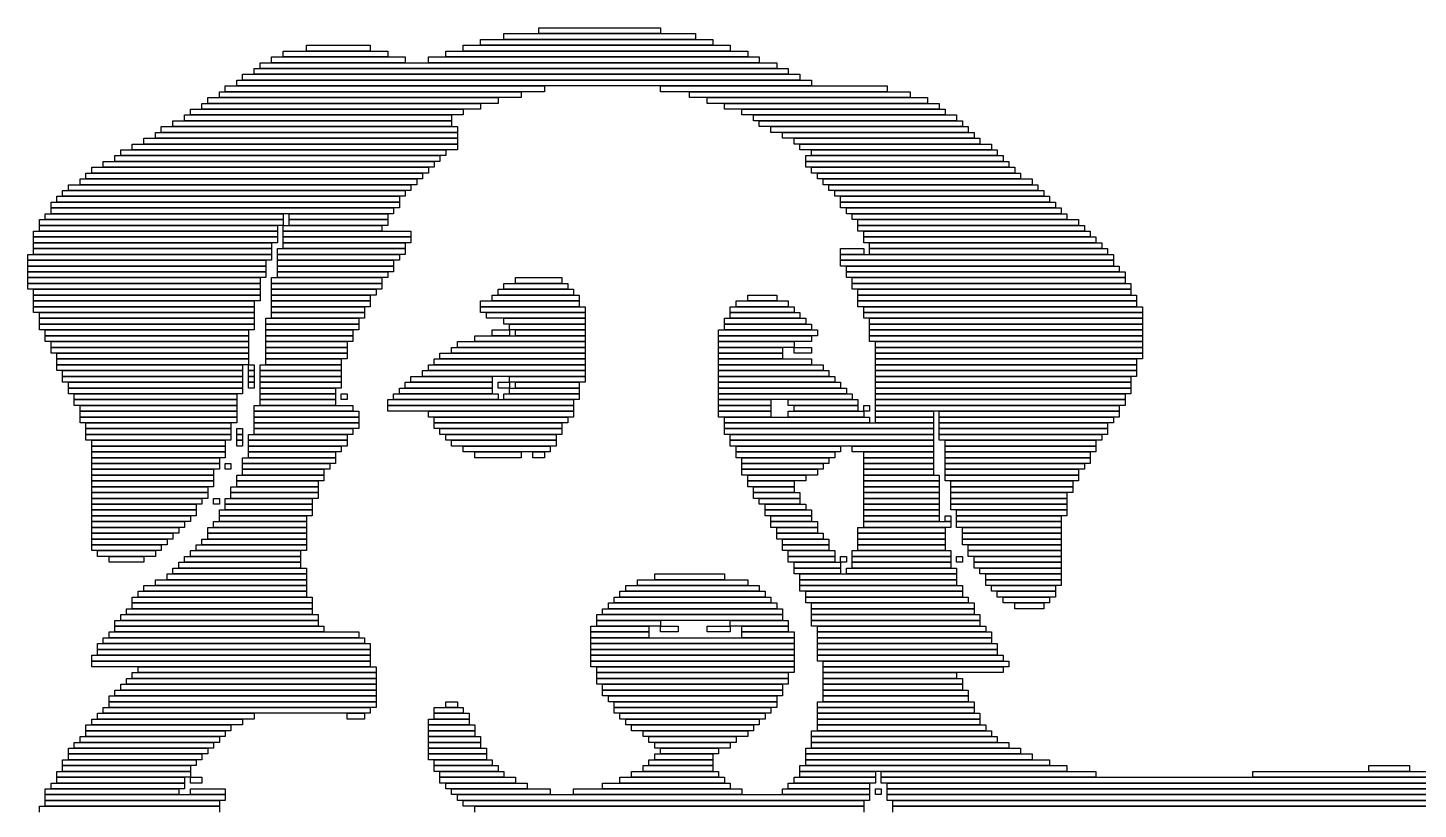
# Model space of a CAD drawing. Extents: x 299 to 725, y 354 to 671.
# Drawn here: x 343 to 582.5, y 536.5 to 671 of the extents above; entities that cross this region are included whole.
import ezdxf

# ---------------------------------------------------------------- set-up
doc = ezdxf.new("R2010")
doc.units = 0

msp = doc.modelspace()

# ---------------------------------------------------------------- linework, layer by layer
for p, q in [((431, 671), (452, 671)), ((431, 670), (431, 671)), ((452, 671), (452, 670)), ((421, 669), (461, 669)), ((421, 668), (421, 669)), ((425, 670), (458, 670)), ((425, 669), (425, 670)), ((458, 669), (425, 669)), ((452, 670), (431, 670)), ((458, 670), (458, 669)), ((461, 669), (461, 668)), ((385, 666), (408, 666)), ((385, 665), (385, 666)), ((387, 667), (405, 667)), ((387, 666), (387, 667)), ((405, 666), (387, 666)), ((391, 668), (402, 668)), ((391, 667), (391, 668)), ((402, 667), (391, 667)), ((402, 668), (402, 667)), ((405, 667), (405, 666)), ((408, 666), (408, 665)), ((412, 666), (469, 666)), ((412, 665), (412, 666)), ((415, 667), (467, 667)), ((415, 666), (415, 667)), ((467, 666), (415, 666)), ((418, 668), (464, 668)), ((418, 667), (418, 668)), ((464, 667), (418, 667)), ((461, 668), (421, 668)), ((464, 668), (464, 667)), ((467, 667), (467, 666)), ((469, 666), (469, 665)), ((382, 664), (474, 664)), ((382, 663), (382, 664)), ((383, 665), (472, 665)), ((383, 664), (383, 665)), ((472, 664), (383, 664)), ((408, 665), (385, 665)), ((469, 665), (412, 665)), ((472, 665), (472, 664)), ((474, 664), (474, 663)), ((379, 662), (478, 662)), ((379, 661), (379, 662)), ((380, 663), (476, 663)), ((380, 662), (380, 663)), ((476, 662), (380, 662)), ((474, 663), (382, 663)), ((476, 663), (476, 662)), ((478, 662), (478, 661)), ((374, 659), (424, 659)), ((374, 658), (374, 659)), ((376, 660), (428, 660)), ((376, 659), (376, 660)), ((428, 659), (376, 659)), ((377, 661), (432, 661)), ((377, 660), (377, 661)), ((432, 660), (377, 660)), ((478, 661), (379, 661)), ((424, 659), (424, 658)), ((428, 660), (428, 659)), ((432, 661), (432, 660)), ((452, 661), (491, 661)), ((452, 660), (452, 661)), ((491, 660), (452, 660)), ((457, 660), (495, 660)), ((457, 659), (457, 660)), ((495, 659), (457, 659)), ((460, 659), (498, 659)), ((460, 658), (460, 659)), ((491, 661), (491, 660)), ((495, 660), (495, 659)), ((498, 659), (498, 658)), ((371, 657), (418, 657)), ((371, 656), (371, 657)), ((373, 658), (421, 658)), ((373, 657), (373, 658)), ((421, 657), (373, 657)), ((424, 658), (374, 658)), ((418, 657), (418, 656)), ((421, 658), (421, 657)), ((498, 658), (460, 658)), ((463, 658), (500, 658)), ((463, 657), (463, 658)), ((500, 657), (463, 657)), ((466, 657), (501, 657)), ((466, 656), (466, 657)), ((500, 658), (500, 657)), ((501, 657), (501, 656)), ((366, 654), (417, 654)), ((366, 653), (366, 654)), ((368, 655), (416, 655)), ((368, 654), (368, 655)), ((416, 654), (368, 654)), ((370, 656), (416, 656)), ((370, 655), (370, 656)), ((416, 655), (370, 655)), ((418, 656), (371, 656)), ((416, 656), (416, 655)), ((416, 655), (416, 654)), ((417, 654), (417, 653)), ((501, 656), (466, 656)), ((468, 656), (503, 656)), ((468, 655), (468, 656)), ((503, 655), (468, 655)), ((469, 655), (504, 655)), ((469, 654), (469, 655)), ((504, 654), (469, 654)), ((471, 654), (505, 654)), ((471, 653), (471, 654)), ((503, 656), (503, 655)), ((504, 655), (504, 654)), ((505, 654), (505, 653)), ((363, 652), (417, 652)), ((363, 651), (363, 652)), ((365, 653), (417, 653)), ((365, 652), (365, 653)), ((417, 652), (365, 652)), ((417, 653), (366, 653)), ((417, 653), (417, 652)), ((417, 652), (417, 651)), ((505, 653), (471, 653)), ((473, 653), (506, 653)), ((473, 652), (473, 653)), ((506, 652), (473, 652)), ((475, 652), (507, 652)), ((475, 651), (475, 652)), ((506, 653), (506, 652)), ((507, 652), (507, 651)), ((359, 650), (415, 650)), ((359, 649), (359, 650)), ((361, 651), (417, 651)), ((361, 650), (361, 651)), ((417, 650), (361, 650)), ((417, 651), (363, 651)), ((415, 650), (415, 649)), ((417, 651), (417, 650)), ((507, 651), (475, 651)), ((476, 651), (509, 651)), ((476, 650), (476, 651)), ((509, 650), (476, 650)), ((478, 650), (510, 650)), ((478, 649), (478, 650)), ((509, 651), (509, 650)), ((510, 650), (510, 649)), ((354, 647), (412, 647)), ((354, 646), (354, 647)), ((356, 648), (413, 648)), ((356, 647), (356, 648)), ((413, 647), (356, 647)), ((358, 649), (414, 649)), ((358, 648), (358, 649)), ((414, 648), (358, 648)), ((415, 649), (359, 649)), ((412, 647), (412, 646)), ((413, 648), (413, 647)), ((414, 649), (414, 648)), ((477, 649), (511, 649)), ((477, 648), (477, 649)), ((511, 648), (477, 648)), ((477, 648), (512, 648)), ((477, 647), (477, 648)), ((512, 647), (477, 647)), ((510, 649), (478, 649)), ((478, 647), (513, 647)), ((478, 646), (478, 647)), ((511, 649), (511, 648)), ((512, 648), (512, 647)), ((513, 647), (513, 646)), ((352, 645), (410, 645)), ((352, 644), (352, 645)), ((353, 646), (411, 646)), ((353, 645), (353, 646)), ((411, 645), (353, 645)), ((412, 646), (354, 646)), ((410, 645), (410, 644)), ((411, 646), (411, 645)), ((513, 646), (478, 646)), ((479, 646), (514, 646)), ((479, 645), (479, 646)), ((514, 645), (479, 645)), ((480, 645), (516, 645)), ((480, 644), (480, 645)), ((514, 646), (514, 645)), ((516, 645), (516, 644)), ((348, 642), (407, 642)), ((348, 641), (348, 642)), ((349, 643), (408, 643)), ((349, 642), (349, 643)), ((408, 642), (349, 642)), ((350, 644), (409, 644)), ((350, 643), (350, 644)), ((409, 643), (350, 643)), ((410, 644), (352, 644)), ((407, 642), (407, 641)), ((408, 643), (408, 642)), ((409, 644), (409, 643)), ((516, 644), (480, 644)), ((481, 644), (517, 644)), ((481, 643), (481, 644)), ((517, 643), (481, 643)), ((482, 643), (518, 643)), ((482, 642), (482, 643)), ((518, 642), (482, 642)), ((483, 642), (519, 642)), ((483, 641), (483, 642)), ((517, 644), (517, 643)), ((518, 643), (518, 642)), ((519, 642), (519, 641)), ((347, 641), (407, 641)), ((347, 640), (347, 641)), ((407, 640), (347, 640)), ((347, 640), (406, 640)), ((347, 639), (347, 640)), ((407, 641), (348, 641)), ((406, 640), (406, 639)), ((407, 641), (407, 640)), ((519, 641), (483, 641)), ((483, 641), (520, 641)), ((483, 640), (483, 641)), ((520, 640), (483, 640)), ((484, 640), (521, 640)), ((484, 639), (484, 640)), ((520, 641), (520, 640)), ((521, 640), (521, 639)), ((345, 638), (387, 638)), ((345, 637), (345, 638)), ((346, 639), (387, 639)), ((346, 638), (346, 639)), ((387, 638), (346, 638)), ((406, 639), (347, 639)), ((387, 639), (387, 638)), ((387, 638), (387, 637)), ((388, 639), (405, 639)), ((388, 638), (388, 639)), ((405, 638), (388, 638)), ((388, 638), (405, 638)), ((388, 637), (388, 638)), ((405, 639), (405, 638)), ((405, 638), (405, 637)), ((521, 639), (484, 639)), ((485, 639), (522, 639)), ((485, 638), (485, 639)), ((522, 638), (485, 638)), ((486, 638), (524, 638)), ((486, 637), (486, 638)), ((522, 639), (522, 638)), ((524, 638), (524, 637)), ((344, 636), (386, 636)), ((344, 635), (344, 636)), ((386, 635), (344, 635)), ((344, 635), (386, 635)), ((344, 634), (344, 635)), ((387, 637), (345, 637)), ((345, 637), (386, 637)), ((345, 636), (345, 637)), ((386, 636), (345, 636)), ((386, 637), (386, 636)), ((386, 636), (386, 635)), ((386, 635), (386, 634)), ((387, 637), (404, 637)), ((387, 636), (387, 637)), ((404, 636), (387, 636)), ((387, 636), (409, 636)), ((387, 635), (387, 636)), ((409, 635), (387, 635)), ((387, 635), (409, 635)), ((387, 634), (387, 635)), ((405, 637), (388, 637)), ((404, 637), (404, 636)), ((409, 636), (409, 635)), ((409, 635), (409, 634)), ((524, 637), (486, 637)), ((486, 637), (525, 637)), ((486, 636), (486, 637)), ((525, 636), (486, 636)), ((487, 636), (526, 636)), ((487, 635), (487, 636)), ((526, 635), (487, 635)), ((487, 635), (527, 635)), ((487, 634), (487, 635)), ((525, 637), (525, 636)), ((526, 636), (526, 635)), ((527, 635), (527, 634)), ((386, 634), (344, 634)), ((344, 634), (385, 634)), ((344, 633), (344, 634)), ((385, 633), (344, 633)), ((344, 633), (385, 633)), ((344, 632), (344, 633)), ((385, 634), (385, 633)), ((385, 633), (385, 632)), ((386, 633), (408, 633)), ((386, 632), (386, 633)), ((409, 634), (387, 634)), ((387, 634), (408, 634)), ((387, 633), (387, 634)), ((408, 633), (387, 633)), ((408, 634), (408, 633)), ((408, 633), (408, 632)), ((483, 633), (487, 633)), ((483, 632), (483, 633)), ((527, 634), (487, 634)), ((487, 633), (487, 632)), ((488, 634), (528, 634)), ((488, 633), (488, 634)), ((528, 633), (488, 633)), ((488, 633), (529, 633)), ((488, 632), (488, 633)), ((528, 634), (528, 633)), ((529, 633), (529, 632)), ((343, 632), (385, 632)), ((343, 631), (343, 632)), ((385, 631), (343, 631)), ((343, 631), (384, 631)), ((343, 630), (343, 631)), ((384, 630), (343, 630)), ((343, 630), (384, 630)), ((343, 629), (343, 630)), ((385, 632), (344, 632)), ((384, 631), (384, 630)), ((384, 630), (384, 629)), ((385, 632), (385, 631)), ((408, 632), (386, 632)), ((386, 632), (407, 632)), ((386, 631), (386, 632)), ((407, 631), (386, 631)), ((386, 631), (406, 631)), ((386, 630), (386, 631)), ((406, 630), (386, 630)), ((386, 630), (406, 630)), ((386, 629), (386, 630)), ((406, 631), (406, 630)), ((406, 630), (406, 629)), ((407, 632), (407, 631)), ((487, 632), (483, 632)), ((483, 632), (530, 632)), ((483, 631), (483, 632)), ((530, 631), (483, 631)), ((483, 631), (530, 631)), ((483, 630), (483, 631)), ((530, 630), (483, 630)), ((484, 630), (531, 630)), ((484, 629), (484, 630)), ((529, 632), (488, 632)), ((530, 632), (530, 631)), ((530, 631), (530, 630)), ((531, 630), (531, 629)), ((384, 629), (343, 629)), ((343, 629), (384, 629)), ((343, 628), (343, 629)), ((384, 628), (343, 628)), ((343, 628), (383, 628)), ((343, 627), (343, 628)), ((383, 628), (383, 627)), ((384, 629), (384, 628)), ((385, 628), (404, 628)), ((385, 627), (385, 628)), ((406, 629), (386, 629)), ((386, 629), (405, 629)), ((386, 628), (386, 629)), ((405, 628), (386, 628)), ((404, 628), (404, 627)), ((405, 629), (405, 628)), ((427, 628), (435, 628)), ((427, 627), (427, 628)), ((435, 628), (435, 627)), ((531, 629), (484, 629)), ((484, 629), (532, 629)), ((484, 628), (484, 629)), ((532, 628), (484, 628)), ((485, 628), (532, 628)), ((485, 627), (485, 628)), ((532, 629), (532, 628)), ((532, 628), (532, 627)), ((383, 627), (343, 627)), ((343, 627), (383, 627)), ((343, 626), (343, 627)), ((383, 626), (343, 626)), ((344, 626), (383, 626)), ((344, 625), (344, 626)), ((383, 627), (383, 626)), ((383, 626), (383, 625)), ((404, 627), (385, 627)), ((385, 627), (404, 627)), ((385, 626), (385, 627)), ((404, 626), (385, 626)), ((385, 626), (403, 626)), ((385, 625), (385, 626)), ((403, 626), (403, 625)), ((404, 627), (404, 626)), ((424, 626), (437, 626)), ((424, 625), (424, 626)), ((425, 627), (436, 627)), ((425, 626), (425, 627)), ((436, 626), (425, 626)), ((435, 627), (427, 627)), ((436, 627), (436, 626)), ((437, 626), (437, 625)), ((532, 627), (485, 627)), ((485, 627), (533, 627)), ((485, 626), (485, 627)), ((533, 626), (485, 626)), ((486, 626), (533, 626)), ((486, 625), (486, 626)), ((533, 627), (533, 626)), ((533, 626), (533, 625)), ((383, 625), (344, 625)), ((344, 625), (383, 625)), ((344, 624), (344, 625)), ((383, 624), (344, 624)), ((344, 624), (382, 624)), ((344, 623), (344, 624)), ((382, 623), (344, 623)), ((344, 623), (382, 623)), ((344, 622), (344, 623)), ((382, 624), (382, 623)), ((382, 623), (382, 622)), ((383, 625), (383, 624)), ((403, 625), (385, 625)), ((385, 625), (402, 625)), ((385, 624), (385, 625)), ((402, 624), (385, 624)), ((385, 624), (402, 624)), ((385, 623), (385, 624)), ((402, 623), (385, 623)), ((385, 623), (401, 623)), ((385, 622), (385, 623)), ((401, 623), (401, 622)), ((402, 625), (402, 624)), ((402, 624), (402, 623)), ((421, 624), (438, 624)), ((421, 623), (421, 624)), ((438, 623), (421, 623)), ((421, 623), (439, 623)), ((421, 622), (421, 623)), ((423, 625), (438, 625)), ((423, 624), (423, 625)), ((438, 624), (423, 624)), ((437, 625), (424, 625)), ((438, 625), (438, 624)), ((438, 624), (438, 623)), ((439, 623), (439, 622)), ((464, 623), (475, 623)), ((464, 622), (464, 623)), ((465, 624), (474, 624)), ((465, 623), (465, 624)), ((474, 623), (465, 623)), ((467, 625), (472, 625)), ((467, 624), (467, 625)), ((472, 624), (467, 624)), ((472, 625), (472, 624)), ((474, 624), (474, 623)), ((475, 623), (475, 622)), ((533, 625), (486, 625)), ((486, 625), (534, 625)), ((486, 624), (486, 625)), ((534, 624), (486, 624)), ((486, 624), (534, 624)), ((486, 623), (486, 624)), ((534, 623), (486, 623)), ((487, 623), (535, 623)), ((487, 622), (487, 623)), ((534, 625), (534, 624)), ((534, 624), (534, 623)), ((535, 623), (535, 622)), ((382, 622), (344, 622)), ((345, 622), (382, 622)), ((345, 621), (345, 622)), ((382, 621), (345, 621)), ((345, 621), (382, 621)), ((345, 620), (345, 621)), ((382, 622), (382, 621)), ((382, 621), (382, 620)), ((384, 621), (400, 621)), ((384, 620), (384, 621)), ((401, 622), (385, 622)), ((385, 622), (401, 622)), ((385, 621), (385, 622)), ((401, 621), (385, 621)), ((400, 621), (400, 620)), ((401, 622), (401, 621)), ((439, 622), (421, 622)), ((422, 622), (439, 622)), ((422, 621), (422, 622)), ((439, 621), (422, 621)), ((425, 621), (439, 621)), ((425, 620), (425, 621)), ((439, 622), (439, 621)), ((439, 621), (439, 620)), ((463, 621), (477, 621)), ((463, 620), (463, 621)), ((475, 622), (464, 622)), ((464, 622), (476, 622)), ((464, 621), (464, 622)), ((476, 621), (464, 621)), ((476, 622), (476, 621)), ((477, 621), (477, 620)), ((535, 622), (487, 622)), ((487, 622), (535, 622)), ((487, 621), (487, 622)), ((535, 621), (487, 621)), ((488, 621), (535, 621)), ((488, 620), (488, 621)), ((535, 622), (535, 621)), ((535, 621), (535, 620)), ((382, 620), (345, 620)), ((345, 620), (382, 620)), ((345, 619), (345, 620)), ((382, 619), (345, 619)), ((346, 619), (381, 619)), ((346, 618), (346, 619)), ((381, 618), (346, 618)), ((346, 618), (381, 618)), ((346, 617), (346, 618)), ((381, 619), (381, 618)), ((381, 618), (381, 617)), ((382, 620), (382, 619)), ((400, 620), (384, 620)), ((384, 620), (400, 620)), ((384, 619), (384, 620)), ((400, 619), (384, 619)), ((384, 619), (399, 619)), ((384, 618), (384, 619)), ((399, 618), (384, 618)), ((384, 618), (399, 618)), ((384, 617), (384, 618)), ((399, 619), (399, 618)), ((399, 618), (399, 617)), ((400, 620), (400, 619)), ((420, 618), (439, 618)), ((420, 617), (420, 618)), ((423, 619), (426, 619)), ((423, 618), (423, 619)), ((426, 618), (423, 618)), ((439, 620), (425, 620)), ((426, 620), (439, 620)), ((426, 619), (426, 620)), ((439, 619), (426, 619)), ((426, 619), (426, 618)), ((427, 619), (439, 619)), ((427, 618), (427, 619)), ((439, 618), (427, 618)), ((439, 620), (439, 619)), ((439, 619), (439, 618)), ((439, 618), (439, 617)), ((462, 619), (479, 619)), ((462, 618), (462, 619)), ((479, 618), (462, 618)), ((462, 618), (478, 618)), ((462, 617), (462, 618)), ((477, 620), (463, 620)), ((463, 620), (478, 620)), ((463, 619), (463, 620)), ((478, 619), (463, 619)), ((478, 620), (478, 619)), ((478, 618), (478, 617)), ((479, 619), (479, 618)), ((535, 620), (488, 620)), ((488, 620), (535, 620)), ((488, 619), (488, 620)), ((535, 619), (488, 619)), ((488, 619), (535, 619)), ((488, 618), (488, 619)), ((535, 618), (488, 618)), ((488, 618), (535, 618)), ((488, 617), (488, 618)), ((535, 620), (535, 619)), ((535, 619), (535, 618)), ((535, 618), (535, 617)), ((381, 617), (346, 617)), ((347, 617), (381, 617)), ((347, 616), (347, 617)), ((381, 616), (347, 616)), ((347, 616), (381, 616)), ((347, 615), (347, 616)), ((381, 617), (381, 616)), ((381, 616), (381, 615)), ((399, 617), (384, 617)), ((384, 617), (398, 617)), ((384, 616), (384, 617)), ((398, 616), (384, 616)), ((384, 616), (398, 616)), ((384, 615), (384, 616)), ((398, 617), (398, 616)), ((398, 616), (398, 615)), ((416, 616), (439, 616)), ((416, 615), (416, 616)), ((417, 617), (439, 617)), ((417, 616), (417, 617)), ((439, 616), (417, 616)), ((439, 617), (420, 617)), ((439, 617), (439, 616)), ((439, 616), (439, 615)), ((478, 617), (462, 617)), ((462, 617), (475, 617)), ((462, 616), (462, 617)), ((475, 616), (462, 616)), ((462, 616), (473, 616)), ((462, 615), (462, 616)), ((473, 616), (473, 615)), ((475, 617), (475, 616)), ((475, 616), (478, 616)), ((475, 615), (475, 616)), ((478, 616), (478, 615)), ((535, 617), (488, 617)), ((489, 617), (535, 617)), ((489, 616), (489, 617)), ((535, 616), (489, 616)), ((489, 616), (535, 616)), ((489, 615), (489, 616)), ((535, 617), (535, 616)), ((535, 616), (535, 615)), ((381, 615), (347, 615)), ((348, 615), (381, 615)), ((348, 614), (348, 615)), ((381, 614), (348, 614)), ((348, 614), (381, 614)), ((348, 613), (348, 614)), ((381, 615), (381, 614)), ((381, 614), (381, 613)), ((398, 615), (384, 615)), ((384, 615), (398, 615)), ((384, 614), (384, 615)), ((398, 614), (384, 614)), ((384, 614), (397, 614)), ((384, 613), (384, 614)), ((397, 614), (397, 613)), ((398, 615), (398, 614)), ((413, 614), (439, 614)), ((413, 613), (413, 614)), ((414, 615), (439, 615)), ((414, 614), (414, 615)), ((439, 614), (414, 614)), ((439, 615), (416, 615)), ((439, 615), (439, 614)), ((439, 614), (439, 613)), ((473, 615), (462, 615)), ((462, 615), (473, 615)), ((462, 614), (462, 615)), ((473, 614), (462, 614)), ((462, 614), (478, 614)), ((462, 613), (462, 614)), ((473, 615), (473, 614)), ((478, 615), (475, 615)), ((478, 614), (478, 613)), ((535, 615), (489, 615)), ((489, 615), (535, 615)), ((489, 614), (489, 615)), ((535, 614), (489, 614)), ((489, 614), (534, 614)), ((489, 613), (489, 614)), ((534, 614), (534, 613)), ((535, 615), (535, 614)), ((381, 613), (348, 613)), ((348, 613), (380, 613)), ((348, 612), (348, 613)), ((380, 612), (348, 612)), ((349, 612), (380, 612)), ((349, 611), (349, 612)), ((380, 611), (349, 611)), ((349, 611), (380, 611)), ((349, 610), (349, 611)), ((380, 613), (380, 612)), ((380, 612), (380, 611)), ((380, 611), (380, 610)), ((381, 613), (382, 613)), ((381, 612), (381, 613)), ((382, 612), (381, 612)), ((381, 612), (382, 612)), ((381, 611), (381, 612)), ((382, 611), (381, 611)), ((381, 611), (382, 611)), ((381, 610), (381, 611)), ((382, 613), (382, 612)), ((382, 612), (382, 611)), ((382, 611), (382, 610)), ((383, 613), (397, 613)), ((383, 612), (383, 613)), ((397, 612), (383, 612)), ((383, 612), (397, 612)), ((383, 611), (383, 612)), ((397, 611), (383, 611)), ((383, 611), (397, 611)), ((383, 610), (383, 611)), ((397, 613), (384, 613)), ((397, 613), (397, 612)), ((397, 612), (397, 611)), ((397, 611), (397, 610)), ((409, 611), (423, 611)), ((409, 610), (409, 611)), ((411, 612), (439, 612)), ((411, 611), (411, 612)), ((439, 611), (411, 611)), ((412, 613), (439, 613)), ((412, 612), (412, 613)), ((439, 612), (412, 612)), ((439, 613), (413, 613)), ((423, 611), (423, 610)), ((426, 611), (439, 611)), ((426, 610), (426, 611)), ((439, 613), (439, 612)), ((439, 612), (439, 611)), ((439, 611), (439, 610)), ((478, 613), (462, 613)), ((462, 613), (480, 613)), ((462, 612), (462, 613)), ((480, 612), (462, 612)), ((462, 612), (481, 612)), ((462, 611), (462, 612)), ((481, 611), (462, 611)), ((462, 611), (482, 611)), ((462, 610), (462, 611)), ((480, 613), (480, 612)), ((481, 612), (481, 611)), ((482, 611), (482, 610)), ((534, 613), (489, 613)), ((489, 613), (534, 613)), ((489, 612), (489, 613)), ((534, 612), (489, 612)), ((489, 612), (534, 612)), ((489, 611), (489, 612)), ((534, 611), (489, 611)), ((489, 611), (533, 611)), ((489, 610), (489, 611)), ((533, 611), (533, 610)), ((534, 613), (534, 612)), ((534, 612), (534, 611)), ((380, 610), (349, 610)), ((350, 610), (380, 610)), ((350, 609), (350, 610)), ((380, 609), (350, 609)), ((350, 609), (380, 609)), ((350, 608), (350, 609)), ((380, 610), (380, 609)), ((380, 609), (380, 608)), ((382, 610), (381, 610)), ((381, 610), (382, 610)), ((381, 609), (381, 610)), ((382, 609), (381, 609)), ((382, 610), (382, 609)), ((397, 610), (383, 610)), ((383, 610), (397, 610)), ((383, 609), (383, 610)), ((397, 609), (383, 609)), ((383, 609), (396, 609)), ((383, 608), (383, 609)), ((396, 609), (396, 608)), ((397, 610), (397, 609)), ((407, 609), (423, 609)), ((407, 608), (407, 609)), ((408, 610), (423, 610)), ((408, 609), (408, 610)), ((423, 609), (408, 609)), ((423, 610), (409, 610)), ((423, 610), (423, 609)), ((423, 609), (423, 608)), ((424, 610), (426, 610)), ((424, 609), (424, 610)), ((426, 609), (424, 609)), ((439, 610), (426, 610)), ((426, 610), (426, 609)), ((426, 609), (438, 609)), ((426, 608), (426, 609)), ((427, 610), (438, 610)), ((427, 609), (427, 610)), ((438, 609), (427, 609)), ((438, 610), (438, 609)), ((438, 609), (438, 608)), ((482, 610), (462, 610)), ((462, 610), (483, 610)), ((462, 609), (462, 610)), ((483, 609), (462, 609)), ((462, 609), (484, 609)), ((462, 608), (462, 609)), ((483, 610), (483, 609)), ((484, 609), (484, 608)), ((533, 610), (489, 610)), ((489, 610), (533, 610)), ((489, 609), (489, 610)), ((533, 609), (489, 609)), ((489, 609), (533, 609)), ((489, 608), (489, 609)), ((533, 610), (533, 609)), ((533, 609), (533, 608)), ((380, 608), (350, 608)), ((351, 608), (379, 608)), ((351, 607), (351, 608)), ((379, 607), (351, 607)), ((351, 607), (379, 607)), ((351, 606), (351, 607)), ((379, 606), (351, 606)), ((352, 606), (379, 606)), ((352, 605), (352, 606)), ((379, 608), (379, 607)), ((379, 607), (379, 606)), ((379, 606), (379, 605)), ((382, 606), (399, 606)), ((382, 605), (382, 606)), ((396, 608), (383, 608)), ((383, 608), (396, 608)), ((383, 607), (383, 608)), ((396, 607), (383, 607)), ((383, 607), (396, 607)), ((383, 606), (383, 607)), ((396, 606), (383, 606)), ((396, 608), (396, 607)), ((396, 607), (396, 606)), ((397, 608), (398, 608)), ((397, 607), (397, 608)), ((398, 607), (397, 607)), ((398, 608), (398, 607)), ((399, 606), (399, 605)), ((405, 607), (437, 607)), ((405, 606), (405, 607)), ((437, 606), (405, 606)), ((405, 606), (437, 606)), ((405, 605), (405, 606)), ((406, 608), (424, 608)), ((406, 607), (406, 608)), ((424, 607), (406, 607)), ((423, 608), (407, 608)), ((424, 608), (424, 607)), ((425, 608), (438, 608)), ((425, 607), (425, 608)), ((438, 607), (425, 607)), ((438, 608), (426, 608)), ((437, 607), (437, 606)), ((437, 606), (437, 605)), ((438, 608), (438, 607)), ((484, 608), (462, 608)), ((462, 608), (485, 608)), ((462, 607), (462, 608)), ((485, 607), (462, 607)), ((462, 607), (471, 607)), ((462, 606), (462, 607)), ((471, 606), (462, 606)), ((462, 606), (471, 606)), ((462, 605), (462, 606)), ((471, 607), (471, 606)), ((471, 606), (471, 605)), ((474, 607), (486, 607)), ((474, 606), (474, 607)), ((486, 606), (474, 606)), ((475, 606), (486, 606)), ((475, 605), (475, 606)), ((485, 608), (485, 607)), ((486, 607), (486, 606)), ((486, 606), (486, 605)), ((487, 606), (488, 606)), ((487, 605), (487, 606)), ((488, 606), (488, 605)), ((533, 608), (489, 608)), ((489, 608), (532, 608)), ((489, 607), (489, 608)), ((532, 607), (489, 607)), ((489, 607), (532, 607)), ((489, 606), (489, 607)), ((532, 606), (489, 606)), ((489, 606), (531, 606)), ((489, 605), (489, 606)), ((531, 606), (531, 605)), ((532, 608), (532, 607)), ((532, 607), (532, 606)), ((379, 605), (352, 605)), ((352, 605), (379, 605)), ((352, 604), (352, 605)), ((379, 604), (352, 604)), ((352, 604), (379, 604)), ((352, 603), (352, 604)), ((379, 605), (379, 604)), ((379, 604), (379, 603)), ((399, 605), (382, 605)), ((382, 605), (400, 605)), ((382, 604), (382, 605)), ((400, 604), (382, 604)), ((382, 604), (400, 604)), ((382, 603), (382, 604)), ((400, 605), (400, 604)), ((400, 604), (400, 603)), ((437, 605), (405, 605)), ((412, 605), (437, 605)), ((412, 604), (412, 605)), ((437, 604), (412, 604)), ((413, 604), (436, 604)), ((413, 603), (413, 604)), ((436, 604), (436, 603)), ((437, 605), (437, 604)), ((471, 605), (462, 605)), ((462, 605), (471, 605)), ((462, 604), (462, 605)), ((471, 604), (462, 604)), ((463, 604), (488, 604)), ((463, 603), (463, 604)), ((471, 605), (471, 604)), ((474, 605), (487, 605)), ((474, 604), (474, 605)), ((487, 604), (474, 604)), ((486, 605), (475, 605)), ((488, 605), (487, 605)), ((487, 605), (487, 604)), ((488, 604), (488, 603)), ((531, 605), (489, 605)), ((489, 605), (499, 605)), ((489, 604), (489, 605)), ((499, 604), (489, 604)), ((489, 604), (499, 604)), ((489, 603), (489, 604)), ((499, 605), (499, 604)), ((499, 604), (499, 603)), ((500, 605), (531, 605)), ((500, 604), (500, 605)), ((531, 604), (500, 604)), ((500, 604), (530, 604)), ((500, 603), (500, 604)), ((530, 604), (530, 603)), ((531, 605), (531, 604)), ((379, 603), (352, 603)), ((353, 603), (378, 603)), ((353, 602), (353, 603)), ((378, 602), (353, 602)), ((353, 602), (378, 602)), ((353, 601), (353, 602)), ((378, 603), (378, 602)), ((378, 602), (378, 601)), ((379, 602), (380, 602)), ((379, 601), (379, 602)), ((380, 602), (380, 601)), ((400, 603), (382, 603)), ((382, 603), (400, 603)), ((382, 602), (382, 603)), ((400, 602), (382, 602)), ((382, 602), (399, 602)), ((382, 601), (382, 602)), ((399, 602), (399, 601)), ((400, 603), (400, 602)), ((436, 603), (413, 603)), ((413, 603), (435, 603)), ((413, 602), (413, 603)), ((435, 602), (413, 602)), ((414, 602), (435, 602)), ((414, 601), (414, 602)), ((435, 603), (435, 602)), ((435, 602), (435, 601)), ((488, 603), (463, 603)), ((463, 603), (499, 603)), ((463, 602), (463, 603)), ((499, 602), (463, 602)), ((463, 602), (499, 602)), ((463, 601), (463, 602)), ((499, 603), (489, 603)), ((499, 603), (499, 602)), ((499, 602), (499, 601)), ((530, 603), (500, 603)), ((500, 603), (529, 603)), ((500, 602), (500, 603)), ((529, 602), (500, 602)), ((500, 602), (529, 602)), ((500, 601), (500, 602)), ((529, 603), (529, 602)), ((529, 602), (529, 601)), ((378, 601), (353, 601)), ((353, 601), (378, 601)), ((353, 600), (353, 601)), ((378, 600), (353, 600)), ((354, 600), (377, 600)), ((354, 599), (354, 600)), ((377, 599), (354, 599)), ((354, 599), (377, 599)), ((354, 598), (354, 599)), ((377, 600), (377, 599)), ((377, 599), (377, 598)), ((378, 601), (378, 600)), ((380, 601), (379, 601)), ((379, 601), (380, 601)), ((379, 600), (379, 601)), ((380, 600), (379, 600)), ((379, 600), (380, 600)), ((379, 599), (379, 600)), ((380, 599), (379, 599)), ((380, 601), (380, 600)), ((380, 600), (380, 599)), ((381, 601), (398, 601)), ((381, 600), (381, 601)), ((398, 600), (381, 600)), ((381, 600), (398, 600)), ((381, 599), (381, 600)), ((398, 599), (381, 599)), ((381, 599), (397, 599)), ((381, 598), (381, 599)), ((399, 601), (382, 601)), ((397, 599), (397, 598)), ((398, 601), (398, 600)), ((398, 600), (398, 599)), ((435, 601), (414, 601)), ((415, 601), (434, 601)), ((415, 600), (415, 601)), ((434, 600), (415, 600)), ((416, 600), (434, 600)), ((416, 599), (416, 600)), ((434, 599), (416, 599)), ((418, 599), (433, 599)), ((418, 598), (418, 599)), ((433, 599), (433, 598)), ((434, 601), (434, 600)), ((434, 600), (434, 599)), ((499, 601), (463, 601)), ((464, 601), (499, 601)), ((464, 600), (464, 601)), ((499, 600), (464, 600)), ((464, 600), (499, 600)), ((464, 599), (464, 600)), ((499, 599), (464, 599)), ((465, 599), (483, 599)), ((465, 598), (465, 599)), ((483, 599), (483, 598)), ((485, 599), (499, 599)), ((485, 598), (485, 599)), ((499, 601), (499, 600)), ((499, 600), (499, 599)), ((499, 599), (499, 598)), ((529, 601), (500, 601)), ((500, 601), (528, 601)), ((500, 600), (500, 601)), ((528, 600), (500, 600)), ((501, 600), (527, 600)), ((501, 599), (501, 600)), ((527, 599), (501, 599)), ((501, 599), (527, 599)), ((501, 598), (501, 599)), ((527, 600), (527, 599)), ((527, 599), (527, 598)), ((528, 601), (528, 600)), ((377, 598), (354, 598)), ((354, 598), (377, 598)), ((354, 597), (354, 598)), ((377, 597), (354, 597)), ((354, 597), (376, 597)), ((354, 596), (354, 597)), ((376, 597), (376, 596)), ((377, 598), (377, 597)), ((380, 597), (396, 597)), ((380, 596), (380, 597)), ((397, 598), (381, 598)), ((381, 598), (396, 598)), ((381, 597), (381, 598)), ((396, 597), (381, 597)), ((396, 598), (396, 597)), ((396, 597), (396, 596)), ((433, 598), (418, 598)), ((420, 598), (428, 598)), ((420, 597), (420, 598)), ((428, 597), (420, 597)), ((428, 598), (428, 597)), ((430, 598), (432, 598)), ((430, 597), (430, 598)), ((432, 597), (430, 597)), ((432, 598), (432, 597)), ((483, 598), (465, 598)), ((465, 598), (482, 598)), ((465, 597), (465, 598)), ((482, 597), (465, 597)), ((466, 597), (481, 597)), ((466, 596), (466, 597)), ((481, 597), (481, 596)), ((482, 598), (482, 597)), ((499, 598), (485, 598)), ((487, 598), (499, 598)), ((487, 597), (487, 598)), ((499, 597), (487, 597)), ((487, 597), (499, 597)), ((487, 596), (487, 597)), ((499, 598), (499, 597)), ((499, 597), (499, 596)), ((527, 598), (501, 598)), ((501, 598), (526, 598)), ((501, 597), (501, 598)), ((526, 597), (501, 597)), ((501, 597), (526, 597)), ((501, 596), (501, 597)), ((526, 598), (526, 597)), ((526, 597), (526, 596)), ((376, 596), (354, 596)), ((354, 596), (376, 596)), ((354, 595), (354, 596)), ((376, 595), (354, 595)), ((354, 595), (375, 595)), ((354, 594), (354, 595)), ((375, 594), (354, 594)), ((354, 594), (375, 594)), ((354, 593), (354, 594)), ((375, 595), (375, 594)), ((375, 594), (375, 593)), ((376, 596), (376, 595)), ((377, 596), (378, 596)), ((377, 595), (377, 596)), ((378, 595), (377, 595)), ((378, 596), (378, 595)), ((379, 594), (394, 594)), ((379, 593), (379, 594)), ((396, 596), (380, 596)), ((380, 596), (395, 596)), ((380, 595), (380, 596)), ((395, 595), (380, 595)), ((380, 595), (394, 595)), ((380, 594), (380, 595)), ((394, 594), (380, 594)), ((394, 595), (394, 594)), ((394, 594), (394, 593)), ((395, 596), (395, 595)), ((481, 596), (466, 596)), ((466, 596), (480, 596)), ((466, 595), (466, 596)), ((480, 595), (466, 595)), ((466, 595), (479, 595)), ((466, 594), (466, 595)), ((479, 594), (466, 594)), ((467, 594), (477, 594)), ((467, 593), (467, 594)), ((477, 594), (477, 593)), ((479, 595), (479, 594)), ((480, 596), (480, 595)), ((499, 596), (487, 596)), ((487, 596), (499, 596)), ((487, 595), (487, 596)), ((499, 595), (487, 595)), ((487, 595), (499, 595)), ((487, 594), (487, 595)), ((499, 594), (487, 594)), ((487, 594), (500, 594)), ((487, 593), (487, 594)), ((499, 596), (499, 595)), ((499, 595), (499, 594)), ((500, 594), (500, 593)), ((526, 596), (501, 596)), ((501, 596), (525, 596)), ((501, 595), (501, 596)), ((525, 595), (501, 595)), ((501, 595), (524, 595)), ((501, 594), (501, 595)), ((524, 594), (501, 594)), ((501, 594), (524, 594)), ((501, 593), (501, 594)), ((524, 595), (524, 594)), ((524, 594), (524, 593)), ((525, 596), (525, 595)), ((375, 593), (354, 593)), ((354, 593), (375, 593)), ((354, 592), (354, 593)), ((375, 592), (354, 592)), ((354, 592), (374, 592)), ((354, 591), (354, 592)), ((374, 592), (374, 591)), ((375, 593), (375, 592)), ((378, 592), (393, 592)), ((378, 591), (378, 592)), ((394, 593), (379, 593)), ((379, 593), (393, 593)), ((379, 592), (379, 593)), ((393, 592), (379, 592)), ((393, 593), (393, 592)), ((393, 592), (393, 591)), ((477, 593), (467, 593)), ((467, 593), (475, 593)), ((467, 592), (467, 593)), ((475, 592), (467, 592)), ((468, 592), (475, 592)), ((468, 591), (468, 592)), ((475, 593), (475, 592)), ((475, 592), (475, 591)), ((500, 593), (487, 593)), ((487, 593), (500, 593)), ((487, 592), (487, 593)), ((500, 592), (487, 592)), ((487, 592), (500, 592)), ((487, 591), (487, 592)), ((500, 593), (500, 592)), ((500, 592), (500, 591)), ((524, 593), (501, 593)), ((502, 593), (523, 593)), ((502, 592), (502, 593)), ((523, 592), (502, 592)), ((502, 592), (523, 592)), ((502, 591), (502, 592)), ((523, 593), (523, 592)), ((523, 592), (523, 591)), ((374, 591), (354, 591)), ((354, 591), (374, 591)), ((354, 590), (354, 591)), ((374, 590), (354, 590)), ((354, 590), (373, 590)), ((354, 589), (354, 590)), ((373, 590), (373, 589)), ((374, 591), (374, 590)), ((375, 590), (376, 590)), ((375, 589), (375, 590)), ((376, 590), (376, 589)), ((377, 590), (392, 590)), ((377, 589), (377, 590)), ((393, 591), (378, 591)), ((378, 591), (393, 591)), ((378, 590), (378, 591)), ((393, 590), (378, 590)), ((392, 590), (392, 589)), ((393, 591), (393, 590)), ((475, 591), (468, 591)), ((468, 591), (476, 591)), ((468, 590), (468, 591)), ((476, 590), (468, 590)), ((469, 590), (476, 590)), ((469, 589), (469, 590)), ((476, 591), (476, 590)), ((476, 590), (476, 589)), ((500, 591), (487, 591)), ((487, 591), (500, 591)), ((487, 590), (487, 591)), ((500, 590), (487, 590)), ((487, 590), (500, 590)), ((487, 589), (487, 590)), ((500, 591), (500, 590)), ((500, 590), (500, 589)), ((523, 591), (502, 591)), ((502, 591), (522, 591)), ((502, 590), (502, 591)), ((522, 590), (502, 590)), ((502, 590), (522, 590)), ((502, 589), (502, 590)), ((522, 591), (522, 590)), ((522, 590), (522, 589)), ((373, 589), (354, 589)), ((354, 589), (372, 589)), ((354, 588), (354, 589)), ((372, 588), (354, 588)), ((354, 588), (372, 588)), ((354, 587), (354, 588)), ((372, 587), (354, 587)), ((354, 587), (371, 587)), ((354, 586), (354, 587)), ((371, 587), (371, 586)), ((372, 589), (372, 588)), ((372, 588), (372, 587)), ((376, 589), (375, 589)), ((376, 588), (392, 588)), ((376, 587), (376, 588)), ((392, 587), (376, 587)), ((376, 587), (391, 587)), ((376, 586), (376, 587)), ((392, 589), (377, 589)), ((377, 589), (392, 589)), ((377, 588), (377, 589)), ((392, 588), (377, 588)), ((391, 587), (391, 586)), ((392, 589), (392, 588)), ((392, 588), (392, 587)), ((476, 589), (469, 589)), ((470, 589), (477, 589)), ((470, 588), (470, 589)), ((477, 588), (470, 588)), ((470, 588), (478, 588)), ((470, 587), (470, 588)), ((478, 587), (470, 587)), ((471, 587), (478, 587)), ((471, 586), (471, 587)), ((477, 589), (477, 588)), ((478, 588), (478, 587)), ((478, 587), (478, 586)), ((500, 589), (487, 589)), ((487, 589), (500, 589)), ((487, 588), (487, 589)), ((500, 588), (487, 588)), ((487, 588), (500, 588)), ((487, 587), (487, 588)), ((500, 587), (487, 587)), ((487, 587), (500, 587)), ((487, 586), (487, 587)), ((500, 589), (500, 588)), ((500, 588), (500, 587)), ((500, 587), (500, 586)), ((501, 587), (502, 587)), ((501, 586), (501, 587)), ((522, 589), (502, 589)), ((502, 589), (522, 589)), ((502, 588), (502, 589)), ((522, 588), (502, 588)), ((502, 587), (502, 586)), ((503, 588), (522, 588)), ((503, 587), (503, 588)), ((522, 587), (503, 587)), ((503, 587), (521, 587)), ((503, 586), (503, 587)), ((521, 587), (521, 586)), ((522, 589), (522, 588)), ((522, 588), (522, 587)), ((371, 586), (354, 586)), ((354, 586), (370, 586)), ((354, 585), (354, 586)), ((370, 585), (354, 585)), ((354, 585), (369, 585)), ((354, 584), (354, 585)), ((369, 585), (369, 584)), ((370, 586), (370, 585)), ((374, 585), (391, 585)), ((374, 584), (374, 585)), ((375, 586), (391, 586)), ((375, 585), (375, 586)), ((391, 585), (375, 585)), ((391, 586), (376, 586)), ((391, 586), (391, 585)), ((391, 585), (391, 584)), ((478, 586), (471, 586)), ((471, 586), (479, 586)), ((471, 585), (471, 586)), ((479, 585), (471, 585)), ((472, 585), (479, 585)), ((472, 584), (472, 585)), ((479, 586), (479, 585)), ((479, 585), (479, 584)), ((486, 585), (501, 585)), ((486, 584), (486, 585)), ((500, 586), (487, 586)), ((487, 586), (502, 586)), ((487, 585), (487, 586)), ((502, 585), (487, 585)), ((502, 586), (501, 586)), ((501, 585), (501, 584)), ((502, 586), (502, 585)), ((521, 586), (503, 586)), ((503, 586), (521, 586)), ((503, 585), (503, 586)), ((521, 585), (503, 585)), ((504, 585), (521, 585)), ((504, 584), (504, 585)), ((521, 586), (521, 585)), ((521, 585), (521, 584)), ((369, 584), (354, 584)), ((354, 584), (368, 584)), ((354, 583), (354, 584)), ((368, 583), (354, 583)), ((354, 583), (367, 583)), ((354, 582), (354, 583)), ((367, 582), (354, 582)), ((354, 582), (366, 582)), ((354, 581), (354, 582)), ((366, 582), (366, 581)), ((367, 583), (367, 582)), ((368, 584), (368, 583)), ((372, 582), (391, 582)), ((372, 581), (372, 582)), ((373, 583), (391, 583)), ((373, 582), (373, 583)), ((391, 582), (373, 582)), ((391, 584), (374, 584)), ((374, 584), (391, 584)), ((374, 583), (374, 584)), ((391, 583), (374, 583)), ((391, 584), (391, 583)), ((391, 583), (391, 582)), ((391, 582), (391, 581)), ((479, 584), (472, 584)), ((472, 584), (480, 584)), ((472, 583), (472, 584)), ((480, 583), (472, 583)), ((473, 583), (481, 583)), ((473, 582), (473, 583)), ((481, 582), (473, 582)), ((473, 582), (481, 582)), ((473, 581), (473, 582)), ((480, 584), (480, 583)), ((481, 583), (481, 582)), ((481, 582), (481, 581)), ((501, 584), (486, 584)), ((486, 584), (501, 584)), ((486, 583), (486, 584)), ((501, 583), (486, 583)), ((486, 583), (501, 583)), ((486, 582), (486, 583)), ((501, 582), (486, 582)), ((486, 582), (501, 582)), ((486, 581), (486, 582)), ((501, 584), (501, 583)), ((501, 583), (501, 582)), ((501, 582), (501, 581)), ((521, 584), (504, 584)), ((504, 584), (521, 584)), ((504, 583), (504, 584)), ((521, 583), (504, 583)), ((504, 583), (521, 583)), ((504, 582), (504, 583)), ((521, 582), (504, 582)), ((505, 582), (521, 582)), ((505, 581), (505, 582)), ((521, 584), (521, 583)), ((521, 583), (521, 582)), ((521, 582), (521, 581)), ((366, 581), (354, 581)), ((355, 581), (365, 581)), ((355, 580), (355, 581)), ((365, 580), (355, 580)), ((357, 580), (363, 580)), ((357, 579), (357, 580)), ((363, 580), (363, 579)), ((365, 581), (365, 580)), ((370, 580), (390, 580)), ((370, 579), (370, 580)), ((371, 581), (390, 581)), ((371, 580), (371, 581)), ((390, 580), (371, 580)), ((391, 581), (372, 581)), ((390, 581), (390, 580)), ((390, 580), (390, 579)), ((481, 581), (473, 581)), ((474, 581), (482, 581)), ((474, 580), (474, 581)), ((482, 580), (474, 580)), ((474, 580), (482, 580)), ((474, 579), (474, 580)), ((482, 581), (482, 580)), ((482, 580), (482, 579)), ((483, 580), (484, 580)), ((483, 579), (483, 580)), ((484, 580), (484, 579)), ((485, 581), (502, 581)), ((485, 580), (485, 581)), ((502, 580), (485, 580)), ((485, 580), (502, 580)), ((485, 579), (485, 580)), ((501, 581), (486, 581)), ((502, 581), (502, 580)), ((502, 580), (502, 579)), ((503, 580), (504, 580)), ((503, 579), (503, 580)), ((504, 580), (504, 579)), ((521, 581), (505, 581)), ((505, 581), (521, 581)), ((505, 580), (505, 581)), ((521, 580), (505, 580)), ((506, 580), (521, 580)), ((506, 579), (506, 580)), ((521, 581), (521, 580)), ((521, 580), (521, 579)), ((363, 579), (357, 579)), ((368, 578), (391, 578)), ((368, 577), (368, 578)), ((369, 579), (390, 579)), ((369, 578), (369, 579)), ((390, 578), (369, 578)), ((390, 579), (370, 579)), ((390, 579), (390, 578)), ((391, 578), (391, 577)), ((482, 579), (474, 579)), ((475, 579), (483, 579)), ((475, 578), (475, 579)), ((483, 578), (475, 578)), ((475, 578), (483, 578)), ((475, 577), (475, 578)), ((484, 579), (483, 579)), ((483, 579), (483, 578)), ((483, 578), (483, 577)), ((484, 578), (503, 578)), ((484, 577), (484, 578)), ((502, 579), (485, 579)), ((485, 579), (502, 579)), ((485, 578), (485, 579)), ((502, 578), (485, 578)), ((502, 579), (502, 578)), ((504, 579), (503, 579)), ((503, 578), (503, 577)), ((521, 579), (506, 579)), ((506, 579), (521, 579)), ((506, 578), (506, 579)), ((521, 578), (506, 578)), ((507, 578), (521, 578)), ((507, 577), (507, 578)), ((521, 579), (521, 578)), ((521, 578), (521, 577)), ((363, 575), (391, 575)), ((363, 574), (363, 575)), ((365, 576), (391, 576)), ((365, 575), (365, 576)), ((391, 575), (365, 575)), ((367, 577), (391, 577)), ((367, 576), (367, 577)), ((391, 576), (367, 576)), ((391, 577), (368, 577)), ((391, 577), (391, 576)), ((391, 576), (391, 575)), ((391, 575), (391, 574)), ((446, 575), (469, 575)), ((446, 574), (446, 575)), ((448, 576), (467, 576)), ((448, 575), (448, 576)), ((467, 575), (448, 575)), ((451, 577), (463, 577)), ((451, 576), (451, 577)), ((463, 576), (451, 576)), ((463, 577), (463, 576)), ((467, 576), (467, 575)), ((469, 575), (469, 574)), ((483, 577), (475, 577)), ((476, 577), (503, 577)), ((476, 576), (476, 577)), ((503, 576), (476, 576)), ((476, 576), (503, 576)), ((476, 575), (476, 576)), ((503, 575), (476, 575)), ((476, 575), (504, 575)), ((476, 574), (476, 575)), ((503, 577), (484, 577)), ((503, 577), (503, 576)), ((503, 576), (503, 575)), ((504, 575), (504, 574)), ((521, 577), (507, 577)), ((508, 577), (521, 577)), ((508, 576), (508, 577)), ((521, 576), (508, 576)), ((508, 576), (521, 576)), ((508, 575), (508, 576)), ((521, 575), (508, 575)), ((509, 575), (520, 575)), ((509, 574), (509, 575)), ((520, 575), (520, 574)), ((521, 577), (521, 576)), ((521, 576), (521, 575)), ((361, 573), (392, 573)), ((361, 572), (361, 573)), ((362, 574), (391, 574)), ((362, 573), (362, 574)), ((391, 573), (362, 573)), ((391, 574), (363, 574)), ((391, 574), (391, 573)), ((392, 573), (392, 572)), ((444, 573), (471, 573)), ((444, 572), (444, 573)), ((445, 574), (470, 574)), ((445, 573), (445, 574)), ((470, 573), (445, 573)), ((469, 574), (446, 574)), ((470, 574), (470, 573)), ((471, 573), (471, 572)), ((504, 574), (476, 574)), ((477, 574), (504, 574)), ((477, 573), (477, 574)), ((504, 573), (477, 573)), ((477, 573), (505, 573)), ((477, 572), (477, 573)), ((504, 574), (504, 573)), ((505, 573), (505, 572)), ((520, 574), (509, 574)), ((510, 574), (520, 574)), ((510, 573), (510, 574)), ((520, 573), (510, 573)), ((511, 573), (519, 573)), ((511, 572), (511, 573)), ((519, 573), (519, 572)), ((520, 574), (520, 573)), ((360, 571), (392, 571)), ((360, 570), (360, 571)), ((392, 572), (361, 572)), ((361, 572), (392, 572)), ((361, 571), (361, 572)), ((392, 571), (361, 571)), ((392, 572), (392, 571)), ((392, 571), (392, 570)), ((442, 571), (473, 571)), ((442, 570), (442, 571)), ((443, 572), (472, 572)), ((443, 571), (443, 572)), ((472, 571), (443, 571)), ((471, 572), (444, 572)), ((472, 572), (472, 571)), ((473, 571), (473, 570)), ((505, 572), (477, 572)), ((478, 572), (506, 572)), ((478, 571), (478, 572)), ((506, 571), (478, 571)), ((478, 571), (506, 571)), ((478, 570), (478, 571)), ((506, 572), (506, 571)), ((506, 571), (506, 570)), ((519, 572), (511, 572)), ((513, 572), (518, 572)), ((513, 571), (513, 572)), ((518, 571), (513, 571)), ((518, 572), (518, 571)), ((358, 569), (393, 569)), ((358, 568), (358, 569)), ((393, 568), (358, 568)), ((358, 568), (394, 568)), ((358, 567), (358, 568)), ((359, 570), (393, 570)), ((359, 569), (359, 570)), ((393, 569), (359, 569)), ((392, 570), (360, 570)), ((393, 570), (393, 569)), ((393, 569), (393, 568)), ((394, 568), (394, 567)), ((440, 568), (450, 568)), ((440, 567), (440, 568)), ((441, 570), (473, 570)), ((441, 569), (441, 570)), ((473, 569), (441, 569)), ((441, 569), (452, 569)), ((441, 568), (441, 569)), ((452, 568), (441, 568)), ((473, 570), (442, 570)), ((450, 568), (450, 567)), ((452, 569), (452, 568)), ((452, 568), (455, 568)), ((452, 567), (452, 568)), ((455, 568), (455, 567)), ((460, 568), (464, 568)), ((460, 567), (460, 568)), ((464, 569), (474, 569)), ((464, 568), (464, 569)), ((474, 568), (464, 568)), ((464, 568), (464, 567)), ((466, 568), (474, 568)), ((466, 567), (466, 568)), ((473, 570), (473, 569)), ((474, 569), (474, 568)), ((474, 568), (474, 567)), ((506, 570), (478, 570)), ((478, 570), (507, 570)), ((478, 569), (478, 570)), ((507, 569), (478, 569)), ((478, 569), (507, 569)), ((478, 568), (478, 569)), ((507, 568), (478, 568)), ((479, 568), (508, 568)), ((479, 567), (479, 568)), ((507, 570), (507, 569)), ((507, 569), (507, 568)), ((508, 568), (508, 567)), ((356, 566), (401, 566)), ((356, 565), (356, 566)), ((357, 567), (400, 567)), ((357, 566), (357, 567)), ((400, 566), (357, 566)), ((394, 567), (358, 567)), ((400, 567), (400, 566)), ((401, 566), (401, 565)), ((450, 567), (440, 567)), ((440, 567), (450, 567)), ((440, 566), (440, 567)), ((450, 566), (440, 566)), ((440, 566), (475, 566)), ((440, 565), (440, 566)), ((450, 567), (450, 566)), ((455, 567), (452, 567)), ((464, 567), (460, 567)), ((474, 567), (466, 567)), ((466, 567), (475, 567)), ((466, 566), (466, 567)), ((475, 566), (466, 566)), ((475, 567), (475, 566)), ((475, 566), (475, 565)), ((508, 567), (479, 567)), ((479, 567), (509, 567)), ((479, 566), (479, 567)), ((509, 566), (479, 566)), ((479, 566), (509, 566)), ((479, 565), (479, 566)), ((509, 567), (509, 566)), ((509, 566), (509, 565)), ((354, 563), (402, 563)), ((354, 562), (354, 563)), ((355, 565), (402, 565)), ((355, 564), (355, 565)), ((402, 564), (355, 564)), ((355, 564), (402, 564)), ((355, 563), (355, 564)), ((402, 563), (355, 563)), ((401, 565), (356, 565)), ((402, 565), (402, 564)), ((402, 564), (402, 563)), ((402, 563), (402, 562)), ((475, 565), (440, 565)), ((440, 565), (475, 565)), ((440, 564), (440, 565)), ((475, 564), (440, 564)), ((440, 564), (475, 564)), ((440, 563), (440, 564)), ((475, 563), (440, 563)), ((440, 563), (475, 563)), ((440, 562), (440, 563)), ((475, 565), (475, 564)), ((475, 564), (475, 563)), ((475, 563), (475, 562)), ((509, 565), (479, 565)), ((479, 565), (510, 565)), ((479, 564), (479, 565)), ((510, 564), (479, 564)), ((479, 564), (510, 564)), ((479, 563), (479, 564)), ((510, 563), (479, 563)), ((479, 563), (511, 563)), ((479, 562), (479, 563)), ((510, 565), (510, 564)), ((510, 564), (510, 563)), ((511, 563), (511, 562)), ((402, 562), (354, 562)), ((354, 562), (402, 562)), ((354, 561), (354, 562)), ((402, 561), (354, 561)), ((362, 561), (403, 561)), ((362, 560), (362, 561)), ((402, 562), (402, 561)), ((403, 561), (403, 560)), ((475, 562), (440, 562)), ((440, 562), (475, 562)), ((440, 561), (440, 562)), ((475, 561), (440, 561)), ((441, 561), (475, 561)), ((441, 560), (441, 561)), ((475, 562), (475, 561)), ((475, 561), (475, 560)), ((511, 562), (479, 562)), ((480, 562), (512, 562)), ((480, 561), (480, 562)), ((512, 561), (480, 561)), ((480, 561), (511, 561)), ((480, 560), (480, 561)), ((511, 561), (511, 560)), ((512, 562), (512, 561)), ((360, 559), (403, 559)), ((360, 558), (360, 559)), ((361, 560), (403, 560)), ((361, 559), (361, 560)), ((403, 559), (361, 559)), ((403, 560), (362, 560)), ((403, 560), (403, 559)), ((403, 559), (403, 558)), ((475, 560), (441, 560)), ((441, 560), (474, 560)), ((441, 559), (441, 560)), ((474, 559), (441, 559)), ((441, 559), (474, 559)), ((441, 558), (441, 559)), ((474, 560), (474, 559)), ((474, 559), (474, 558)), ((511, 560), (480, 560)), ((480, 560), (503, 560)), ((480, 559), (480, 560)), ((503, 559), (480, 559)), ((480, 559), (504, 559)), ((480, 558), (480, 559)), ((503, 560), (503, 559)), ((504, 559), (504, 558)), ((357, 556), (403, 556)), ((357, 555), (357, 556)), ((358, 557), (403, 557)), ((358, 556), (358, 557)), ((403, 556), (358, 556)), ((359, 558), (403, 558)), ((359, 557), (359, 558)), ((403, 557), (359, 557)), ((403, 558), (360, 558)), ((403, 558), (403, 557)), ((403, 557), (403, 556)), ((403, 556), (403, 555)), ((474, 558), (441, 558)), ((442, 558), (473, 558)), ((442, 557), (442, 558)), ((473, 557), (442, 557)), ((442, 557), (473, 557)), ((442, 556), (442, 557)), ((473, 556), (442, 556)), ((443, 556), (472, 556)), ((443, 555), (443, 556)), ((472, 556), (472, 555)), ((473, 558), (473, 557)), ((473, 557), (473, 556)), ((504, 558), (480, 558)), ((480, 558), (504, 558)), ((480, 557), (480, 558)), ((504, 557), (480, 557)), ((480, 557), (505, 557)), ((480, 556), (480, 557)), ((505, 556), (480, 556)), ((480, 556), (505, 556)), ((480, 555), (480, 556)), ((504, 558), (504, 557)), ((505, 557), (505, 556)), ((505, 556), (505, 555)), ((356, 554), (402, 554)), ((356, 553), (356, 554)), ((403, 555), (357, 555)), ((357, 555), (403, 555)), ((357, 554), (357, 555)), ((403, 554), (357, 554)), ((402, 554), (402, 553)), ((403, 555), (403, 554)), ((413, 554), (418, 554)), ((413, 553), (413, 554)), ((415, 555), (417, 555)), ((415, 554), (415, 555)), ((417, 554), (415, 554)), ((417, 555), (417, 554)), ((418, 554), (418, 553)), ((472, 555), (443, 555)), ((444, 555), (472, 555)), ((444, 554), (444, 555)), ((472, 554), (444, 554)), ((444, 554), (471, 554)), ((444, 553), (444, 554)), ((471, 554), (471, 553)), ((472, 555), (472, 554)), ((479, 555), (506, 555)), ((479, 554), (479, 555)), ((506, 554), (479, 554)), ((479, 554), (506, 554)), ((479, 553), (479, 554)), ((505, 555), (480, 555)), ((506, 555), (506, 554)), ((506, 554), (506, 553)), ((353, 551), (378, 551)), ((353, 550), (353, 551)), ((354, 552), (380, 552)), ((354, 551), (354, 552)), ((380, 551), (354, 551)), ((355, 553), (382, 553)), ((355, 552), (355, 553)), ((382, 552), (355, 552)), ((402, 553), (356, 553)), ((378, 551), (378, 550)), ((380, 552), (380, 551)), ((382, 553), (382, 552)), ((398, 553), (401, 553)), ((398, 552), (398, 553)), ((401, 552), (398, 552)), ((401, 553), (401, 552)), ((412, 552), (419, 552)), ((412, 551), (412, 552)), ((419, 551), (412, 551)), ((412, 551), (420, 551)), ((412, 550), (412, 551)), ((418, 553), (413, 553)), ((413, 553), (419, 553)), ((413, 552), (413, 553)), ((419, 552), (413, 552)), ((419, 553), (419, 552)), ((419, 552), (419, 551)), ((420, 551), (420, 550)), ((471, 553), (444, 553)), ((445, 553), (470, 553)), ((445, 552), (445, 553)), ((470, 552), (445, 552)), ((446, 552), (469, 552)), ((446, 551), (446, 552)), ((469, 551), (446, 551)), ((447, 551), (468, 551)), ((447, 550), (447, 551)), ((468, 551), (468, 550)), ((469, 552), (469, 551)), ((470, 553), (470, 552)), ((506, 553), (479, 553)), ((479, 553), (507, 553)), ((479, 552), (479, 553)), ((507, 552), (479, 552)), ((479, 552), (507, 552)), ((479, 551), (479, 552)), ((507, 551), (479, 551)), ((479, 551), (508, 551)), ((479, 550), (479, 551)), ((507, 553), (507, 552)), ((507, 552), (507, 551)), ((508, 551), (508, 550)), ((352, 549), (376, 549)), ((352, 548), (352, 549)), ((378, 550), (353, 550)), ((353, 550), (377, 550)), ((353, 549), (353, 550)), ((377, 549), (353, 549)), ((376, 549), (376, 548)), ((377, 550), (377, 549)), ((420, 550), (412, 550)), ((412, 550), (420, 550)), ((412, 549), (412, 550)), ((420, 549), (412, 549)), ((412, 549), (421, 549)), ((412, 548), (412, 549)), ((420, 550), (420, 549)), ((421, 549), (421, 548)), ((468, 550), (447, 550)), ((449, 550), (467, 550)), ((449, 549), (449, 550)), ((467, 549), (449, 549)), ((450, 549), (465, 549)), ((450, 548), (450, 549)), ((465, 549), (465, 548)), ((467, 550), (467, 549)), ((478, 550), (509, 550)), ((478, 549), (478, 550)), ((509, 549), (478, 549)), ((478, 549), (510, 549)), ((478, 548), (478, 549)), ((508, 550), (479, 550)), ((509, 550), (509, 549)), ((510, 549), (510, 548)), ((350, 547), (374, 547)), ((350, 546), (350, 547)), ((351, 548), (375, 548)), ((351, 547), (351, 548)), ((375, 547), (351, 547)), ((376, 548), (352, 548)), ((374, 547), (374, 546)), ((375, 548), (375, 547)), ((421, 548), (412, 548)), ((412, 548), (421, 548)), ((412, 547), (412, 548)), ((421, 547), (412, 547)), ((412, 547), (422, 547)), ((412, 546), (412, 547)), ((421, 548), (421, 547)), ((422, 547), (422, 546)), ((465, 548), (450, 548)), ((451, 548), (464, 548)), ((451, 547), (451, 548)), ((464, 547), (451, 547)), ((452, 547), (462, 547)), ((452, 546), (452, 547)), ((462, 547), (462, 546)), ((464, 548), (464, 547)), ((477, 547), (514, 547)), ((477, 546), (477, 547)), ((510, 548), (478, 548)), ((478, 548), (512, 548)), ((478, 547), (478, 548)), ((512, 547), (478, 547)), ((512, 548), (512, 547)), ((514, 547), (514, 546)), ((349, 545), (372, 545)), ((349, 544), (349, 545)), ((372, 544), (349, 544)), ((349, 544), (371, 544)), ((349, 543), (349, 544)), ((374, 546), (350, 546)), ((350, 546), (373, 546)), ((350, 545), (350, 546)), ((373, 545), (350, 545)), ((371, 544), (371, 543)), ((372, 545), (372, 544)), ((373, 546), (373, 545)), ((422, 546), (412, 546)), ((412, 546), (422, 546)), ((412, 545), (412, 546)), ((422, 545), (412, 545)), ((413, 545), (423, 545)), ((413, 544), (413, 545)), ((423, 544), (413, 544)), ((413, 544), (424, 544)), ((413, 543), (413, 544)), ((422, 546), (422, 545)), ((423, 545), (423, 544)), ((424, 544), (424, 543)), ((449, 544), (461, 544)), ((449, 543), (449, 544)), ((450, 545), (461, 545)), ((450, 544), (450, 545)), ((461, 544), (450, 544)), ((451, 546), (461, 546)), ((451, 545), (451, 546)), ((461, 545), (451, 545)), ((462, 546), (452, 546)), ((461, 546), (461, 545)), ((461, 545), (461, 544)), ((461, 544), (461, 543)), ((476, 544), (522, 544)), ((476, 543), (476, 544)), ((514, 546), (477, 546)), ((477, 546), (516, 546)), ((477, 545), (477, 546)), ((516, 545), (477, 545)), ((477, 545), (519, 545)), ((477, 544), (477, 545)), ((519, 544), (477, 544)), ((516, 546), (516, 545)), ((519, 545), (519, 544)), ((522, 544), (522, 543)), ((574, 544), (581, 544)), ((574, 543), (574, 544)), ((581, 544), (581, 543)), ((348, 543), (371, 543)), ((348, 542), (348, 543)), ((371, 542), (348, 542)), ((348, 542), (370, 542)), ((348, 541), (348, 542)), ((371, 543), (349, 543)), ((370, 542), (370, 541)), ((371, 543), (371, 542)), ((371, 542), (373, 542)), ((371, 541), (371, 542)), ((373, 542), (373, 541)), ((424, 543), (413, 543)), ((414, 543), (425, 543)), ((414, 542), (414, 543)), ((425, 542), (414, 542)), ((414, 542), (427, 542)), ((414, 541), (414, 542)), ((425, 543), (425, 542)), ((427, 542), (427, 541)), ((445, 542), (463, 542)), ((445, 541), (445, 542)), ((447, 543), (462, 543)), ((447, 542), (447, 543)), ((462, 542), (447, 542)), ((461, 543), (449, 543)), ((462, 543), (462, 542)), ((463, 542), (463, 541)), ((475, 542), (489, 542)), ((475, 541), (475, 542)), ((522, 543), (476, 543)), ((476, 543), (489, 543)), ((476, 542), (476, 543)), ((489, 542), (476, 542)), ((489, 543), (489, 542)), ((489, 542), (489, 541)), ((490, 543), (527, 543)), ((490, 542), (490, 543)), ((527, 542), (490, 542)), ((490, 542), (603, 542)), ((490, 541), (490, 542)), ((527, 543), (527, 542)), ((554, 543), (596, 543)), ((554, 542), (554, 543)), ((596, 542), (554, 542)), ((581, 543), (574, 543)), ((346, 540), (369, 540)), ((346, 539), (346, 540)), ((369, 539), (346, 539)), ((346, 539), (377, 539)), ((346, 538), (346, 539)), ((347, 541), (370, 541)), ((347, 540), (347, 541)), ((370, 540), (347, 540)), ((370, 541), (348, 541)), ((369, 540), (369, 539)), ((370, 541), (370, 540)), ((373, 541), (371, 541)), ((371, 540), (377, 540)), ((371, 539), (371, 540)), ((377, 539), (371, 539)), ((377, 540), (377, 539)), ((377, 539), (377, 538)), ((427, 541), (414, 541)), ((415, 541), (429, 541)), ((415, 540), (415, 541)), ((429, 540), (415, 540)), ((416, 540), (433, 540)), ((416, 539), (416, 540)), ((433, 539), (416, 539)), ((417, 539), (488, 539)), ((417, 538), (417, 539)), ((429, 541), (429, 540)), ((433, 540), (433, 539)), ((437, 540), (466, 540)), ((437, 539), (437, 540)), ((466, 539), (437, 539)), ((442, 541), (464, 541)), ((442, 540), (442, 541)), ((464, 540), (442, 540)), ((463, 541), (445, 541)), ((464, 541), (464, 540)), ((466, 540), (466, 539)), ((473, 540), (488, 540)), ((473, 539), (473, 540)), ((488, 539), (473, 539)), ((474, 541), (488, 541)), ((474, 540), (474, 541)), ((488, 540), (474, 540)), ((489, 541), (475, 541)), ((488, 541), (488, 540)), ((488, 540), (488, 539)), ((488, 539), (488, 538)), ((489, 540), (490, 540)), ((489, 539), (489, 540)), ((490, 539), (489, 539)), ((603, 541), (490, 541)), ((490, 540), (490, 539)), ((491, 541), (608, 541)), ((491, 540), (491, 541)), ((608, 540), (491, 540)), ((491, 540), (612, 540)), ((491, 539), (491, 540)), ((612, 539), (491, 539)), ((491, 539), (616, 539)), ((491, 538), (491, 539)), ((345, 537), (376, 537)), ((345, 536), (345, 537)), ((377, 538), (346, 538)), ((346, 538), (376, 538)), ((346, 537), (346, 538)), ((376, 537), (346, 537)), ((376, 538), (376, 537)), ((376, 537), (376, 536)), ((488, 538), (417, 538)), ((418, 538), (487, 538)), ((418, 537), (418, 538)), ((487, 537), (418, 537)), ((420, 537), (487, 537)), ((420, 536), (420, 537)), ((487, 538), (487, 537)), ((487, 537), (487, 536)), ((616, 538), (491, 538)), ((492, 538), (619, 538)), ((492, 537), (492, 538)), ((619, 537), (492, 537)), ((492, 537), (622, 537)), ((492, 536), (492, 537))]:
    msp.add_line(p, q)

doc.saveas('drawing.dxf')
